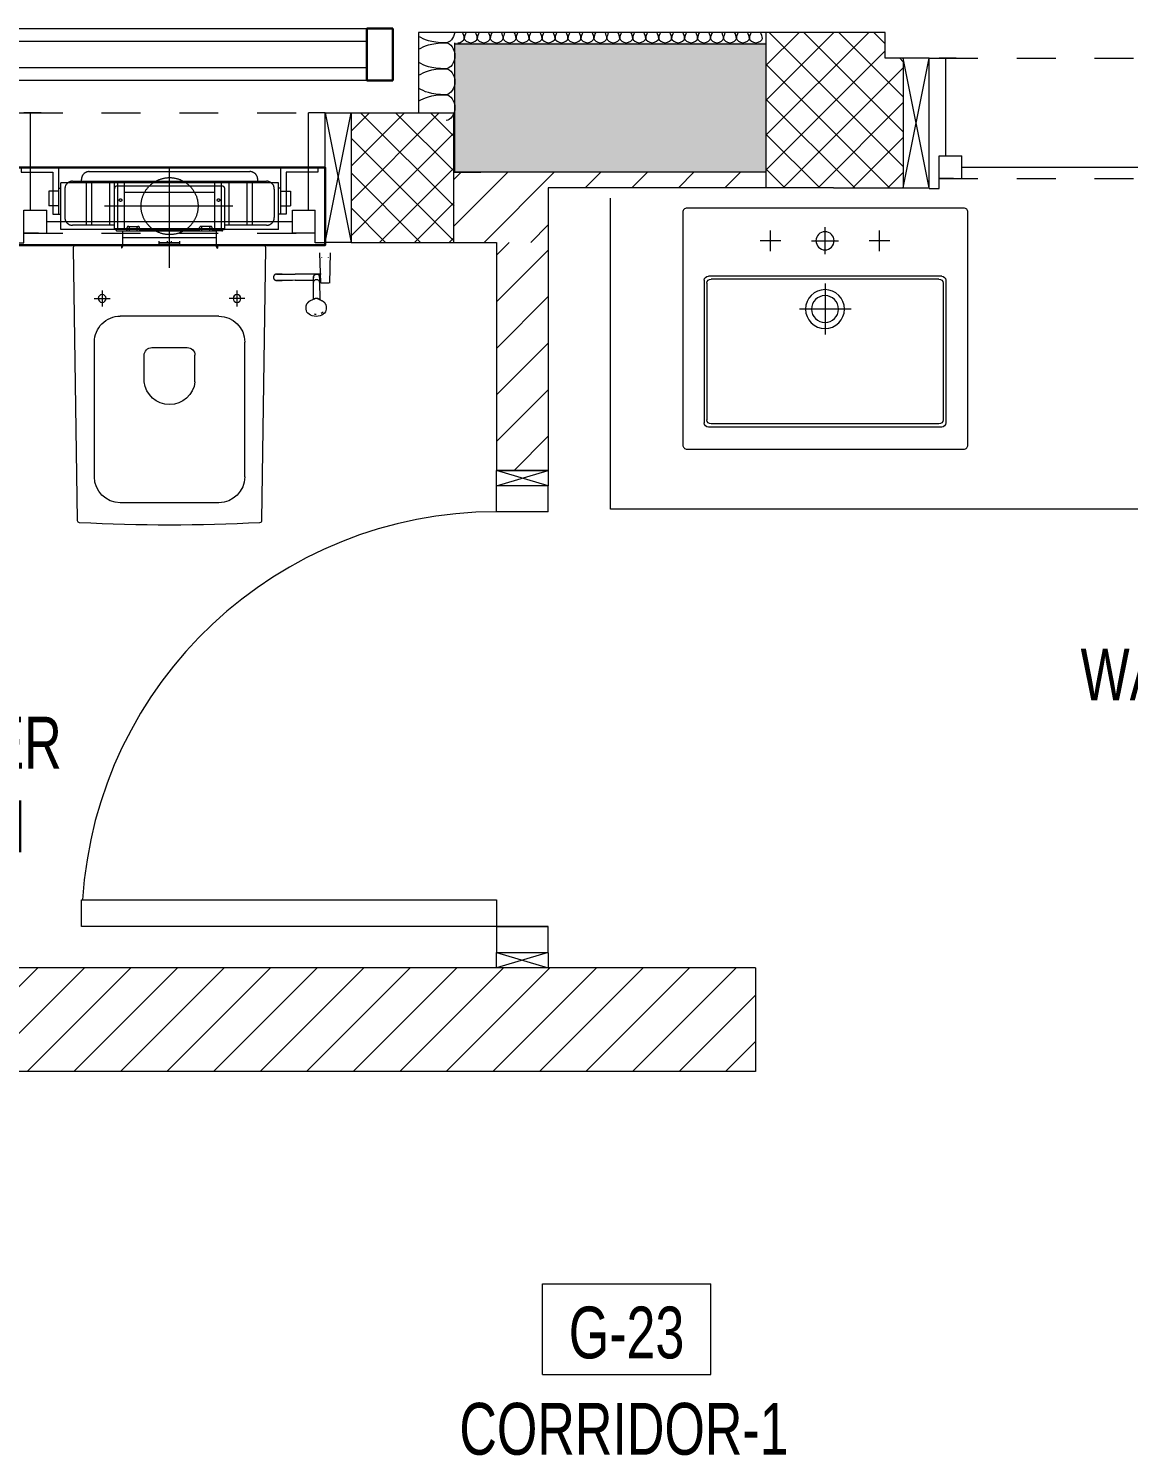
# Model space of a CAD drawing. Header units: millimetres. Extents: x -18512 to 101824, y -95768 to 52898.
# Drawn here: x 16986 to 19107, y -78968 to -76215 of the extents above; entities that cross this region are included whole.
import ezdxf

# ---------------------------------------------------------------- set-up
doc = ezdxf.new("R2010")
doc.units = ezdxf.units.MM
doc.header["$LTSCALE"] = 25
for name, pattern in [('CENTER2', [28.575, 19.05, -3.175, 3.175, -3.175]), ('Dash 3mm', [6, 3, -3]), ('DASHED', [0.75, 0.5, -0.25])]:
    doc.linetypes.add(name, pattern=pattern)
doc.layers.get('0').update_dxf_attribs({"color": 254, "lineweight": 0})
for name, color, linetype, lineweight in [('3-block', 7, 'Continuous', 30), ('A-AREA-IDEN', 2, 'Continuous', 9), ('A-DETL-INSL', 8, 'Continuous', 9), ('A-DOOR', 31, 'Continuous', 18), ('A-GLAZ', 6, 'Continuous', 9), ('A-GLAZ-CWMG', 51, 'Continuous', 9), ('A-GLAZ-FRAM', 6, 'Continuous', 18), ('A-GLAZ-GLAS', 6, 'Continuous', 18), ('Archi-frame', 253, 'Continuous', 9), ('GEB-VERDECKT', 2, 'DASHED', 0), ('I-WALL', 2, 'Continuous', 9), ('S-COLS', 6, 'Continuous', 9), ('XM-VT6-100-Setting Out Plan$0$P-SANR-FIXT', 252, 'Continuous', 13)]:
    doc.layers.add(name, color=color, linetype=linetype, lineweight=lineweight)
doc.layers.add('AR WALL HATCH', color=8, linetype='Continuous')
doc.styles.add('Arial Narrow_4', font='fi_9001f.ttf', dxfattribs={"width": 0.75, "height": 147.492401})
pattern_1 = [(45, (15109.02, -8529), (-44.90128, 44.90128), [])]
pattern_2 = [(45, (15109.02, -8529), (-33.67596, 33.67596), []), (135, (15109.02, -8529), (-33.67596, -33.67596), [])]

# ---------------------------------------------------------------- blocks, each defined once
blk = doc.blocks.new('F  Fixed - 60 x 270-9060086-GROUND FLOOR PLAN')
at = {"layer": 'A-GLAZ', "linetype": 'Dash 3mm', "lineweight": 18}
for p, q in [((-281, 120), (281, 120)), ((-253.1, 120), (-281, 120)), ((-281, -112), (300, -112)), ((-247.8, -112), (-281, -112))]:
    blk.add_line(p, q, dxfattribs=at)
at = {"layer": 'A-GLAZ-FRAM'}
for p, q in [((-300, 139), (-281, 139)), ((-281, 139), (-281, 76)), ((281, 139), (281, 76)), ((298.9, 139), (281, 139)), ((-281, 120), (-237, 120)), ((-237, 120), (-237, 76)), ((237, 120), (237, 76)), ((281, 120), (237, 120)), ((-281, 76), (-237, 76)), ((-268, 76), (-268, -112)), ((237, 76), (281, 76)), ((268, 76), (268, -112)), ((-300, -112), (-268, -112)), ((300, -112), (268, -112))]:
    blk.add_line(p, q, dxfattribs=at)
at = {"layer": 'A-GLAZ-GLAS'}
blk.add_line((-237, 98), (237, 98), dxfattribs=at)
blk = doc.blocks.new('E  Naga_Single-Panel3 - NAGA-Formal Powder Room Door _WD04_-8920715-GROUND FLOOR PLAN')
at = {"layer": 'A-DOOR', "lineweight": 18}
for p, q in [((-400, 50), (-450, 50)), ((-400, 50), (-400, -50)), ((449, 50), (400, 50)), ((400, 50), (400, -50)), ((400, -50), (400, 50)), ((-400, -50), (-450, -50)), ((349, -850), (349, -50)), ((349, -50), (400, -50)), ((400, -50), (400, -850)), ((400, -50), (450, -50)), ((400, -850), (349, -850))]:
    blk.add_line(p, q, dxfattribs=at)
at = {"layer": 'A-DOOR'}
blk.add_arc((400, -50), 800, 180, 266.3449, dxfattribs=at)
blk = doc.blocks.new('Rectangular Mullion - 50 x 100mm WOOD-8689806-GROUND FLOOR PLAN')
at = {"layer": 'A-GLAZ-CWMG'}
for p, q in [((1049.1, -23966.7), (2529.1, -23966.7)), ((1049.1, -24066.7), (2529.1, -24066.7))]:
    blk.add_line(p, q, dxfattribs=at)
blk = doc.blocks.new('Rectangular Mullion - 50 x 100mm WOOD-6611281-GROUND FLOOR PLAN')
at = {"layer": 'A-GLAZ-CWMG', "lineweight": 30}
for p, q in [((0, 50), (-50, 50)), ((-50, 50), (-50, -50)), ((0, -50), (0, 50)), ((-50, -50), (0, -50))]:
    blk.add_line(p, q, dxfattribs=at)
blk = doc.blocks.new('Rectangular Mullion - 50 x 50 wood-8689807-GROUND FLOOR PLAN')
at = {"layer": 'A-GLAZ-CWMG'}
for p, q in [((1049.1, -23991.7), (2529.1, -23991.7)), ((2529.1, -24041.7), (1049.1, -24041.7))]:
    blk.add_line(p, q, dxfattribs=at)
blk = doc.blocks.new('M_NAGA Room Tag - Room Tag-1756429-GROUND FLOOR PLAN')
at = {"layer": 'A-AREA-IDEN'}
for p, q in [((-3.25, 1.75), (-3.25, -1.75)), ((-3.25, 1.75), (3.25, 1.75)), ((3.25, 1.75), (3.25, -1.75)), ((-3.25, -1.75), (3.25, -1.75))]:
    blk.add_line(p, q, dxfattribs=at)
blk = doc.blocks.new('XM-VT6-100-Setting Out Plan$0$Anal Spray - Hygeinc Spray 05 _Powder Room_-V42-GROUND FLOOR PLAN')
at = {"layer": 'XM-VT6-100-Setting Out Plan$0$P-SANR-FIXT'}
for p, q in [((23.2, 24.2), (23.1, 20.4)), ((31.9, 7.1), (36.1, 5)), ((37.4, 4.7), (37.4, -28.1)), ((48.9, 5), (53.1, 7.1)), ((49.4, -28.5), (49.4, 5.4)), ((61.9, 20.4), (61.8, 24.2)), ((51.4, -26.1), (50, -84.8)), ((60, -26.1), (52.6, -26.1)), ((67.4, -26.1), (60, -26.1)), ((70, -84.8), (68.6, -26.1)), ((43.1, -31.8), (43.4, -31.8)), ((54, -75), (54, -75.8)), ((66, -75.8), (66, -75))]:
    blk.add_line(p, q, dxfattribs=at)
at = {"layer": 'XM-VT6-100-Setting Out Plan$0$P-SANR-FIXT', "flags": 128}
for points in [[(23.2, 21.1), (23.1, 20.4), (23.1, 19.7), (23.1, 19.1), (23.2, 18.4), (23.3, 17.7), (23.5, 17.1), (23.6, 16.4), (23.8, 15.8), (24.1, 15.1), (24.4, 14.5), (24.7, 13.9), (25, 13.3), (25.4, 12.7), (25.8, 12.2), (26.2, 11.7), (26.6, 11.1), (27.1, 10.6), (27.6, 10.2), (28.1, 9.7), (28.6, 9.3), (29.1, 8.8), (29.7, 8.4), (30.3, 8.1), (30.9, 7.7), (31.5, 7.4), (31.9, 7.1)], [(36.1, 5), (36.5, 4.8), (36.9, 4.7), (37.3, 4.5), (37.7, 4.4), (38.1, 4.2), (38.5, 4.1), (38.9, 4), (39.1, 3.9)], [(46.6, 4.1), (47.1, 4.3), (47.5, 4.4), (47.9, 4.6), (48.3, 4.7), (48.7, 4.9), (48.9, 5)], [(53.1, 7.1), (53.7, 7.5), (54.3, 7.8), (54.9, 8.2), (55.5, 8.6), (56, 9), (56.6, 9.4), (57.1, 9.9), (57.6, 10.3), (58.1, 10.8), (58.5, 11.3), (59, 11.8), (59.4, 12.4), (59.8, 12.9), (60.1, 13.5), (60.4, 14.1), (60.7, 14.7), (61, 15.3), (61.2, 16), (61.4, 16.6), (61.6, 17.3), (61.7, 17.9), (61.8, 18.6), (61.9, 19.3), (61.9, 20), (61.9, 20.6), (61.8, 21.1)], [(-33.7, -43.8), (-34, -43.8), (-34.2, -43.8), (-34.4, -43.7), (-34.7, -43.7), (-34.9, -43.7), (-35.1, -43.6), (-35.4, -43.5), (-35.6, -43.5), (-35.8, -43.4), (-36.1, -43.3), (-36.3, -43.2), (-36.5, -43.1), (-36.7, -43), (-36.9, -42.9), (-37.1, -42.7), (-37.3, -42.6), (-37.5, -42.4), (-37.7, -42.3), (-37.9, -42.1), (-38, -42), (-38.2, -41.8), (-38.3, -41.6), (-38.5, -41.4), (-38.6, -41.2), (-38.8, -41), (-38.9, -40.8), (-39, -40.6), (-39.1, -40.4), (-39.2, -40.2), (-39.3, -39.9), (-39.4, -39.7), (-39.5, -39.5), (-39.5, -39.3), (-39.6, -39), (-39.6, -38.8), (-39.7, -38.6), (-39.7, -38.3), (-39.7, -38.1), (-39.7, -37.8), (-39.7, -37.6), (-39.7, -37.4), (-39.7, -37.1), (-39.7, -36.9), (-39.6, -36.6), (-39.6, -36.4), (-39.5, -36.2), (-39.4, -35.9), (-39.4, -35.7), (-39.3, -35.5), (-39.2, -35.3), (-39.1, -35.1), (-39, -34.8), (-38.8, -34.6), (-38.7, -34.4), (-38.6, -34.2), (-38.4, -34), (-38.3, -33.9), (-38.1, -33.7), (-37.9, -33.5), (-37.8, -33.3), (-37.6, -33.2), (-37.4, -33), (-37.2, -32.9), (-37, -32.8), (-36.8, -32.6), (-36.6, -32.5), (-36.4, -32.4), (-36.2, -32.3), (-36, -32.2), (-35.7, -32.1), (-35.5, -32), (-35.3, -32), (-35, -31.9), (-34.8, -31.9), (-34.6, -31.8), (-34.3, -31.8), (-34.1, -31.8), (-33.9, -31.8), (-33.7, -31.8)], [(1.9, -31.8), (-2.8, -31.8), (-7.2, -31.8), (-11.3, -31.8), (-15, -31.8), (-18.4, -31.8), (-21.5, -31.8), (-24.3, -31.8), (-26.7, -31.8), (-28.7, -31.8), (-30.4, -31.8), (-31.8, -31.8), (-32.8, -31.8), (-33.4, -31.8), (-33.7, -31.8), (-33.7, -31.8)], [(-33.7, -31.8), (-33.5, -31.8), (-33, -31.8), (-32.1, -31.8), (-30.9, -31.8), (-29.3, -31.8), (-27.3, -31.8), (-25, -31.8), (-22.7, -31.8)], [(-22.7, -43.8), (-25.3, -43.8), (-27.5, -43.8), (-29.5, -43.8), (-31, -43.8), (-32.2, -43.8), (-33.1, -43.8), (-33.6, -43.8), (-33.7, -43.8)], [(-33.7, -43.8), (-33.5, -43.8), (-33, -43.8), (-32.1, -43.8), (-30.9, -43.8), (-29.3, -43.8), (-27.3, -43.8), (-25, -43.8), (-22.4, -43.8), (-19.4, -43.8), (-16, -43.8), (-12.4, -43.8), (-8.4, -43.8), (-4.1, -43.8), (0.5, -43.8), (1.9, -43.8)], [(1.9, -31.8), (7.4, -31.8), (12.5, -31.8), (17.3, -31.8), (21.6, -31.8), (25.6, -31.8), (29.2, -31.8), (32.4, -31.8), (35.3, -31.8), (37.7, -31.8)], [(43.4, -43.8), (43, -43.8), (42.1, -43.8), (40.8, -43.8), (39.1, -43.8), (37, -43.8), (34.5, -43.8), (31.6, -43.8), (28.3, -43.8), (24.5, -43.8), (20.4, -43.8), (16, -43.8), (11.1, -43.8), (5.9, -43.8), (1.9, -43.8)], [(37.4, -28.3), (37.4, -29.3), (37.4, -30.3), (37.4, -31.2), (37.4, -32.1), (37.4, -32.9), (37.4, -33.6), (37.4, -34.3), (37.4, -34.9), (37.4, -35.5), (37.4, -36), (37.4, -36.4), (37.4, -36.8), (37.4, -37.1), (37.4, -37.4), (37.4, -37.6), (37.4, -37.7), (37.4, -37.8)], [(52.2, -43.8), (51.5, -43.8), (50.4, -43.8), (49.3, -43.8), (48.2, -43.8), (47, -43.8), (45.7, -43.8), (44.4, -43.8), (43.1, -43.8), (41.7, -43.8), (40.2, -43.8), (38.8, -43.8), (38, -43.8)], [(49.4, -37.8), (49.4, -37.7), (49.4, -37.5), (49.4, -37.3), (49.4, -37), (49.4, -36.7), (49.4, -36.3), (49.4, -35.8), (49.4, -35.3), (49.4, -34.7), (49.4, -34.1), (49.4, -33.4), (49.4, -32.6), (49.4, -31.8), (49.4, -30.9), (49.4, -30), (49.4, -29), (49.4, -28.3)], [(49.7, -31.8), (50.8, -31.8), (51.8, -31.8), (52.4, -31.8)]]:
    blk.add_lwpolyline(points, dxfattribs=at)
at = {"layer": 'XM-VT6-100-Setting Out Plan$0$P-SANR-FIXT'}
for centre, major_axis, ratio, start_param, end_param in [((42.5, 24), (-19.3, 0), 0.721124, 4.712389, 6.283185), ((42.5, 20.1), (-19.4, 0), 0.721124, 4.712389, 4.876409), ((42.5, 24), (19.3, 0), 0.721124, 0, 1.570796), ((42.5, 20.1), (19.4, 0), 0.721124, 0.785398, 1.045908), ((42.5, 20.1), (19.4, 0), 0.721124, 2.9814, 3.141593), ((43.4, 7), (6, 0), 0.707107, 3.976731, 4.712389), ((43.4, 7), (-6, 0), 0.707107, 1.570796, 2.614993), ((42.5, 20.1), (19.4, 0), 0.721124, 6.218944, 6.426682), ((43.4, -37.8), (0, 6), 0.999739, 1.400404, 3.141593), ((43.4, -37.8), (0, 6), 0.999739, 3.141593, 4.883109)]:
    blk.add_ellipse(centre, major_axis=major_axis, ratio=ratio, start_param=start_param, end_param=end_param, dxfattribs=at)
for points, knots in [([(38.9, 4), (38.5, 4.1), (38, 4.3), (37.7, 4.5), (37.6, 4.6), (37.5, 4.6)], [0, 0, 0, 0, 0.1428571, 0.2142857, 0.2857143, 0.2857143, 0.2857143, 0.2857143]), ([(43.4, -32.7), (42.6, -32.7), (41, -32.5), (39.4, -31.7), (38.4, -30.8), (37.8, -30), (37.5, -29.2), (37.4, -28.6), (37.4, -28.3)], [-1, -1, -1, -1, -0.875, -0.75, -0.6875, -0.625, -0.5625, -0.5, -0.5, -0.5, -0.5]), ([(43.4, -43.8), (42.7, -43.8), (41.3, -43.5), (39.5, -42.5), (38.1, -40.8), (37.4, -38.8), (37.4, -37.4), (37.5, -36.8)], [0, 0, 0, 0, 0.1111111, 0.2222222, 0.3333333, 0.4444444, 0.5538632, 0.5538632, 0.5538632, 0.5538632]), ([(49.3, -36.8), (49.5, -37.4), (49.5, -38.8), (48.7, -40.8), (47.4, -42.5), (45.5, -43.5), (44.1, -43.8), (43.4, -43.8)], [0.4460331, 0.4460331, 0.4460331, 0.4460331, 0.5555556, 0.6666667, 0.7777778, 0.8888889, 1, 1, 1, 1])]:
    blk.add_open_spline(points, degree=3, knots=knots, dxfattribs=at)
for points in [[(39.1, 3.9), (39, 3.9), (39, 4), (38.9, 4)], [(42.5, 3.6), (42, 3.6), (40.9, 3.7), (39.9, 3.8), (39.4, 3.9)], [(47.1, 4.3), (46.4, 4.1), (44.9, 3.7), (43.3, 3.6), (42.5, 3.6)], [(48.6, 4.9), (48.4, 4.8), (47.9, 4.6), (47.4, 4.4), (47.1, 4.3)], [(48.4, 5.3), (48.5, 5.3), (48.6, 5.3), (48.8, 5.3), (48.9, 5.3), (49, 5.3), (49, 5.3)], [(49.2, 5.2), (49.1, 5.2), (49, 5.1), (48.7, 5), (48.6, 4.9)], [(49.4, -28.3), (49.4, -28.9), (49.1, -30), (47.8, -31.5), (45.8, -32.5), (44.2, -32.7), (43.4, -32.7)]]:
    blk.add_open_spline(points, degree=3, dxfattribs=at)
blk = doc.blocks.new('221709')
at = {"linetype": 'Continuous'}
for p, q in [((-446.9, 145), (-186.9, 145)), ((-496.9, 95), (-496.9, -95)), ((-136.9, 95), (-136.9, -95)), ((-263.4, 49), (-212.5, 49)), ((-197.5, -34), (-197.5, 34)), ((-263.4, -49), (-212.5, -49)), ((-446.9, -145), (-186.9, -145))]:
    blk.add_line(p, q, dxfattribs=at)
at = {"color": 8, "linetype": 'CENTER2', "ltscale": 30}
for p, q in [((-102.8, 145.2), (-102.8, 114.8)), ((-87.6, 130), (-118, 130)), ((-87.6, -130), (-118, -130)), ((-102.8, -145.2), (-102.8, -114.8))]:
    blk.add_line(p, q, dxfattribs=at)
at = {"linetype": 'Continuous', "flags": 128}
blk.add_lwpolyline([(0, 181, 0.414214), (-4, 185), (-5, 185), (-530.4, 177.5), (-531.6, 177.5, 0.39943), (-535.6, 173.7, 0.025374), (-535.6, -173.7, 0.39943), (-531.6, -177.5), (-530.4, -177.5), (-5, -185), (-4, -185, 0.414214), (0, -181)], format="xyb", close=True, dxfattribs=at)
at = {"linetype": 'Continuous'}
for centre in [(-102.8, 130), (-102.8, -130)]:
    blk.add_circle(centre, 7.5, dxfattribs=at)
for centre, radius, start, end in [((-446.9, 95), 50, 90, 180), ((-186.9, 95), 50, 0, 90), ((-258.2, 0), 49.3, 96.0722, 263.9278), ((-446.9, -95), 50, 180, 270), ((-186.9, -95), 50, 270, 0)]:
    blk.add_arc(centre, radius, start, end, dxfattribs=at)
at = {"linetype": 'Continuous', "ltscale": 30}
for centre, start, end in [((-212.5, 34), 0, 90), ((-212.5, -34), 270, 0)]:
    blk.add_arc(centre, 15, start, end, dxfattribs=at)
blk = doc.blocks.new('concealed cistern')
at = {"layer": '3-block'}
blk.add_lwpolyline([(0.3, 0.15), (0.3, 0), (-0.3, 0), (-0.3, 0.15)], close=True, dxfattribs=at)
at = {"layer": 'GEB-VERDECKT', "color": 25}
for p, q in [((0, 0.194), (0, 0)), ((-0.0925, 0.15), (-0.0925, 0.1559)), ((-0.092, 0.1559), (-0.0925, 0.1559)), ((-0.0886, 0.15), (-0.092, 0.1559)), ((-0.0905, 0.15), (-0.0905, 0.1225)), ((0.0891, 0.15), (-0.0886, 0.15)), ((-0.0197, 0.148), (-0.0197, 0.142)), ((0.0203, 0.148), (-0.0197, 0.148)), ((0.0203, 0.145), (-0.0197, 0.145)), ((-0.0037, 0.145), (-0.0037, 0.142)), ((0.0043, 0.145), (0.0043, 0.142)), ((0.0203, 0.148), (0.0203, 0.142)), ((0.092, 0.155), (0.0891, 0.15)), ((0.0905, 0.1225), (0.0905, 0.15)), ((0.093, 0.155), (0.092, 0.155)), ((0.093, 0.15), (0.093, 0.155)), ((-0.21, 0.12), (-0.21, 0.03)), ((-0.21, 0.12), (0.21, 0.12)), ((-0.187, 0.1116), (-0.1065, 0.1116)), ((-0.16, 0.1116), (-0.16, 0.0267)), ((-0.15, 0.1116), (-0.15, 0.0267)), ((-0.115, 0.1116), (-0.115, 0.0267)), ((0.1065, 0.1175), (-0.1065, 0.1175)), ((-0.1065, 0.1175), (-0.1065, 0.041)), ((-0.1045, 0.1195), (-0.103, 0.1195)), ((-0.103, 0.1205), (-0.103, 0.1195)), ((-0.101, 0.1225), (-0.084, 0.1225)), ((-0.1, 0.1175), (-0.1, 0.0267)), ((0.0905, 0.1353), (-0.0905, 0.1353)), ((0.0905, 0.1225), (-0.0905, 0.1225)), ((-0.087, 0.1175), (-0.087, 0.03)), ((-0.082, 0.1205), (-0.082, 0.116)), ((-0.08, 0.114), (-0.06, 0.114)), ((-0.0775, 0.1225), (-0.0775, 0.116)), ((-0.0625, 0.1225), (-0.0625, 0.116)), ((-0.058, 0.1205), (-0.058, 0.116)), ((-0.056, 0.1225), (0.056, 0.1225)), ((0.058, 0.1205), (0.058, 0.116)), ((0.08, 0.114), (0.06, 0.114)), ((0.0625, 0.1225), (0.0625, 0.116)), ((0.0775, 0.1225), (0.0775, 0.116)), ((0.082, 0.1205), (0.082, 0.116)), ((0.101, 0.1225), (0.084, 0.1225)), ((0.087, 0.1175), (0.087, 0.03)), ((0.1, 0.1175), (0.1, 0.03)), ((0.103, 0.1205), (0.103, 0.1195)), ((0.1045, 0.1195), (0.103, 0.1195)), ((0.1065, 0.1175), (0.1065, 0.0267)), ((0.1065, 0.1116), (0.187, 0.1116)), ((0.115, 0.1116), (0.115, 0.0267)), ((0.15, 0.1116), (0.15, 0.0267)), ((0.16, 0.1116), (0.16, 0.0267)), ((0.21, 0.12), (0.21, 0.03)), ((-0.225, 0.09), (-0.21, 0.09)), ((-0.225, 0.044), (-0.225, 0.09)), ((-0.214, 0), (-0.214, 0.09)), ((-0.202, 0.0416), (-0.202, 0.0966)), ((0.202, 0.0416), (0.202, 0.0966)), ((0.225, 0.09), (0.21, 0.09)), ((0.214, 0), (0.214, 0.09)), ((0.225, 0.044), (0.225, 0.09)), ((-0.214, 0.074), (-0.233, 0.074)), ((-0.233, 0.046), (-0.233, 0.074)), ((-0.1223, 0.0746), (0.1255, 0.0746)), ((0.214, 0.074), (0.233, 0.074)), ((0.233, 0.046), (0.233, 0.074)), ((-0.214, 0.046), (-0.233, 0.046)), ((-0.225, 0.009), (-0.225, 0.046)), ((-0.214, 0.04), (-0.21, 0.04)), ((-0.21, 0.03), (-0.1964, 0.03)), ((-0.1964, 0.03), (0.1964, 0.03)), ((-0.1015, 0.036), (0.1015, 0.036)), ((-0.1, 0.036), (-0.1, 0.0267)), ((0.087, 0.0475), (-0.087, 0.0475)), ((0.1, 0.036), (0.1, 0.0267)), ((0.1964, 0.03), (0.21, 0.03)), ((0.214, 0.04), (0.21, 0.04)), ((0.214, 0.046), (0.233, 0.046)), ((0.225, 0.009), (0.225, 0.046)), ((-0.286, 0), (-0.286, 0.009)), ((-0.286, 0.009), (-0.225, 0.009)), ((0.187, 0.0267), (-0.187, 0.0267)), ((-0.17, 0.0267), (-0.17, 0.023)), ((0.155, 0.008), (-0.155, 0.008)), ((0.17, 0.0267), (0.17, 0.023)), ((0.286, 0.009), (0.225, 0.009)), ((0.286, 0), (0.286, 0.009)), ((-0.286, 0), (-0.214, 0)), ((0.286, 0), (0.214, 0))]:
    blk.add_line(p, q, dxfattribs=at)
for centre, radius in [((0, 0.0746), 0.055), ((-0.0945, 0.063), 0.0025), ((0.0945, 0.063), 0.0025)]:
    blk.add_circle(centre, radius, dxfattribs=at)
for centre, radius, start, end in [((-0.187, 0.0966), 0.015, 90, 180), ((-0.1045, 0.1175), 0.002, 90, 180), ((-0.101, 0.1205), 0.002, 90, 180), ((-0.084, 0.1205), 0.002, 0, 90), ((-0.08, 0.116), 0.002, 180, 270), ((-0.0795, 0.116), 0.002, 270, 0), ((-0.0605, 0.116), 0.002, 180, 270), ((-0.06, 0.116), 0.002, 270, 0), ((-0.056, 0.1205), 0.002, 90, 180), ((0.056, 0.1205), 0.002, 0, 90), ((0.06, 0.116), 0.002, 180, 270), ((0.0605, 0.116), 0.002, 270, 0), ((0.0795, 0.116), 0.002, 180, 270), ((0.08, 0.116), 0.002, 270, 0), ((0.084, 0.1205), 0.002, 90, 180), ((0.101, 0.1205), 0.002, 0, 90), ((0.1045, 0.1175), 0.002, 0, 90), ((0.187, 0.0966), 0.015, 0, 90), ((-0.187, 0.0416), 0.015, 180, 270), ((-0.1015, 0.041), 0.005, 180, 270), ((0.1015, 0.041), 0.005, 270, 0), ((0.187, 0.0416), 0.015, 270, 0), ((-0.155, 0.023), 0.015, 180, 270), ((0.155, 0.023), 0.015, 270, 0)]:
    blk.add_arc(centre, radius, start, end, dxfattribs=at)
blk = doc.blocks.new('031555030')
at = {"color": 8, "linetype": 'CENTER2', "ltscale": 30}
for p, q in [((170.6, 381.9), (170.6, 421.9)), ((275.6, 375.9), (275.6, 427.9)), ((380.6, 381.9), (380.6, 421.9)), ((150.6, 401.9), (190.6, 401.9)), ((301.6, 401.9), (249.6, 401.9)), ((360.6, 401.9), (400.6, 401.9)), ((275.6, 319.4), (275.6, 220.8)), ((224.9, 270.1), (324.8, 270.1))]:
    blk.add_line(p, q, dxfattribs=at)
at = {"linetype": 'Continuous'}
for p, q in [((50.6, 333.7), (500.5, 333.7)), ((42.6, 325.7), (42.6, 50.4)), ((47.8, 320.1), (47.8, 56.6)), ((55.8, 328.1), (495.4, 328.1)), ((503.4, 320.1), (503.4, 56.6)), ((508.5, 325.7), (508.5, 50.4)), ((50.6, 42.4), (500.5, 42.4)), ((55.8, 48.6), (495.4, 48.6))]:
    blk.add_line(p, q, dxfattribs=at)
blk.add_lwpolyline([(8, 465), (542, 465, -0.414214), (550, 457), (550, 8, -0.414214), (542, 0), (8, 0, -0.414214), (0, 8), (0, 457, -0.414214)], format="xyb", close=True)
for centre, radius in [((275.6, 401.9), 17.5), ((275.6, 270.1), 37.5), ((275.6, 270.1), 26)]:
    blk.add_circle(centre, radius, dxfattribs=at)
for centre, start, end in [((50.6, 325.7), 90, 180), ((500.5, 325.7), 0, 90), ((55.8, 320.1), 90, 180), ((495.4, 320.1), 0, 90), ((55.8, 56.6), 180, 270), ((495.4, 56.6), 270, 0), ((50.6, 50.4), 180, 270), ((500.5, 50.4), 270, 0)]:
    blk.add_arc(centre, 8, start, end, dxfattribs=at)

msp = doc.modelspace()

# ---------------------------------------------------------------- hatches: boundary and pattern name
at = {"layer": 'AR WALL HATCH', "lineweight": 5, "ltscale": 25}
h = msp.add_hatch(dxfattribs=at)
h.set_pattern_fill('ANSI37', color=256, scale=15, style=0)
h.set_pattern_definition(pattern_2)
h.paths.add_polyline_path([(19373.1, -76522.4), (19373.1, -76272.4), (19538.1, -76272.4), (19538.1, -76222.4), (20388.1, -76222.4), (20388.1, -76522.4), (20308.1, -76522.4), (20308.1, -77562.4), (21458.1, -77562.4), (21458.1, -76522.4), (21388.1, -76522.4), (21388.1, -76222.4), (21558.1, -76222.4), (21558.1, -77042.4), (21758.1, -77042.4), (21758.1, -77247.4), (21658.1, -77248.4), (21658.1, -77562.4), (21558.1, -77562.4), (21558.1, -77812.4), (20058.1, -77812.4), (20058.1, -76522.4)])
h.paths.add_polyline_path([(18673.1, -76272.4), (18673.1, -76522.4), (18408.1, -76522.4), (18408.1, -76222.4), (18638.1, -76222.4), (18638.1, -76272.4)])
h = msp.add_hatch(dxfattribs=at)
h.set_pattern_fill('ANSI37', color=256, scale=15, style=0)
h.set_pattern_definition(pattern_2)
h.paths.add_polyline_path([(17808.1, -76378.1), (17607.7, -76378.1), (17607.7, -76627.6), (17806.1, -76627.6)])
h = msp.add_hatch(dxfattribs=at)
h.set_pattern_fill('ANSI31', color=256, scale=20, style=0)
h.set_pattern_definition(pattern_1)
h.paths.add_polyline_path([(17806.1, -76492.4), (17806.1, -76627.6), (17988.1, -76627.6), (17988.1, -76522.4), (18408.1, -76522.4), (18408.1, -76492.4)])
h = msp.add_hatch(dxfattribs=at)
h.set_pattern_fill('ANSI31', color=256, scale=20, style=0)
h.set_pattern_definition([(45, (14439.02, -8529), (-44.90128, 44.90128), [])])
h.paths.add_polyline_path([(17988.1, -77067.4), (17888.1, -77067.4), (17888.1, -76627.6), (17988.1, -76627.6)])
h = msp.add_hatch(dxfattribs=at)
h.set_pattern_fill('ANSI31', color=256, scale=20, style=0)
h.set_pattern_definition(pattern_1)
h.paths.add_polyline_path([(16149, -78027.4), (16868.1, -78027.4), (18388.1, -78027.4), (18388.1, -78227.4), (16868.1, -78227.4), (15988.1, -78227.4), (15988.1, -78027.4), (16008.1, -78027.4)])
at = {"layer": 'S-COLS'}
msp.add_hatch(color=252, dxfattribs=at).paths.add_polyline_path([(17808.1, -76242.4), (18408.1, -76242.4), (18408.1, -76492.4), (17808.1, -76492.4), (17808.1, -76285.2)], flags=0)

# ---------------------------------------------------------------- linework, layer by layer
at = {"color": 252, "lineweight": 9}
for p, q in [((18108.1, -77142.4), (18108.1, -76542.4)), ((19938.1, -77142.4), (18108.1, -77142.4))]:
    msp.add_line(p, q, dxfattribs=at)
at = {"layer": 'A-DETL-INSL', "color": 1}
msp.add_lwpolyline([(18408.1, -76222.4), (17738.1, -76222.4), (17738.1, -76378.1)], dxfattribs=at)
at = {"layer": 'A-DETL-INSL'}
for points in [[(17791.4, -76242.6), (17760, -76242.6), (17749, -76236.4), (17738.1, -76230.1)], [(17807.7, -76222.4), (17805.9, -76233.1), (17798.3, -76242.6), (17791.4, -76242.6)], [(17813.7, -76242.4), (17819.6, -76242.4), (17826.2, -76237.9), (17826.2, -76234)], [(17826.2, -76234), (17826.2, -76230), (17824.7, -76226.2), (17822.7, -76222.4)], [(17829.7, -76222.4), (17827.7, -76226.2), (17826.2, -76230), (17826.2, -76234)], [(17826.2, -76234), (17826.2, -76237.9), (17838.7, -76246.8), (17851.2, -76237.9), (17851.2, -76234)], [(17851.2, -76234), (17851.2, -76230), (17849.7, -76226.2), (17847.7, -76222.4)], [(17854.7, -76222.4), (17852.7, -76226.2), (17851.2, -76230), (17851.2, -76234)], [(17851.2, -76234), (17851.2, -76237.9), (17863.7, -76246.8), (17876.2, -76237.9), (17876.2, -76234)], [(17876.2, -76234), (17876.2, -76230), (17874.7, -76226.2), (17872.7, -76222.4)], [(17879.7, -76222.4), (17877.7, -76226.2), (17876.2, -76230), (17876.2, -76234)], [(17876.2, -76234), (17876.2, -76237.9), (17888.7, -76246.8), (17901.2, -76237.9), (17901.2, -76234)], [(17901.2, -76234), (17901.2, -76230), (17899.7, -76226.2), (17897.7, -76222.4)], [(17904.7, -76222.4), (17902.7, -76226.2), (17901.2, -76230), (17901.2, -76234)], [(17901.2, -76234), (17901.2, -76237.9), (17913.7, -76246.8), (17926.2, -76237.9), (17926.2, -76234)], [(17926.2, -76234), (17926.2, -76230), (17924.7, -76226.2), (17922.7, -76222.4)], [(17929.7, -76222.4), (17927.7, -76226.2), (17926.2, -76230), (17926.2, -76234)], [(17926.2, -76234), (17926.2, -76237.9), (17938.7, -76246.8), (17951.2, -76237.9), (17951.2, -76234)], [(17951.2, -76234), (17951.2, -76230), (17949.7, -76226.2), (17947.7, -76222.4)], [(17954.7, -76222.4), (17952.7, -76226.2), (17951.2, -76230), (17951.2, -76234)], [(17951.2, -76234), (17951.2, -76237.9), (17963.7, -76246.8), (17976.2, -76237.9), (17976.2, -76234)], [(17976.2, -76234), (17976.2, -76230), (17974.7, -76226.2), (17972.7, -76222.4)], [(17979.7, -76222.4), (17977.7, -76226.2), (17976.2, -76230), (17976.2, -76234)], [(17976.2, -76234), (17976.2, -76237.9), (17988.7, -76246.8), (18001.2, -76237.9), (18001.2, -76234)], [(18001.2, -76234), (18001.2, -76230), (17999.7, -76226.2), (17997.7, -76222.4)], [(18004.7, -76222.4), (18002.7, -76226.2), (18001.2, -76230), (18001.2, -76234)], [(18001.2, -76234), (18001.2, -76237.9), (18013.7, -76246.8), (18026.2, -76237.9), (18026.2, -76234)], [(18026.2, -76234), (18026.2, -76230), (18024.7, -76226.2), (18022.7, -76222.4)], [(18029.7, -76222.4), (18027.7, -76226.2), (18026.2, -76230), (18026.2, -76234)], [(18026.2, -76234), (18026.2, -76237.9), (18038.7, -76246.8), (18051.2, -76237.9), (18051.2, -76234)], [(18051.2, -76234), (18051.2, -76230), (18049.7, -76226.2), (18047.7, -76222.4)], [(18054.7, -76222.4), (18052.7, -76226.2), (18051.2, -76230), (18051.2, -76234)], [(18051.2, -76234), (18051.2, -76237.9), (18063.7, -76246.8), (18076.2, -76237.9), (18076.2, -76234)], [(18076.2, -76234), (18076.2, -76230), (18074.7, -76226.2), (18072.7, -76222.4)], [(18079.7, -76222.4), (18077.7, -76226.2), (18076.2, -76230), (18076.2, -76234)], [(18076.2, -76234), (18076.2, -76237.9), (18088.7, -76246.8), (18101.2, -76237.9), (18101.2, -76234)], [(18101.2, -76234), (18101.2, -76230), (18099.7, -76226.2), (18097.7, -76222.4)], [(18104.7, -76222.4), (18102.7, -76226.2), (18101.2, -76230), (18101.2, -76234)], [(18101.2, -76234), (18101.2, -76237.9), (18113.7, -76246.8), (18126.2, -76237.9), (18126.2, -76234)], [(18126.2, -76234), (18126.2, -76230), (18124.7, -76226.2), (18122.7, -76222.4)], [(18129.7, -76222.4), (18127.7, -76226.2), (18126.2, -76230), (18126.2, -76234)], [(18126.2, -76234), (18126.2, -76237.9), (18138.7, -76246.8), (18151.2, -76237.9), (18151.2, -76234)], [(18151.2, -76234), (18151.2, -76230), (18149.7, -76226.2), (18147.7, -76222.4)], [(18154.7, -76222.4), (18152.7, -76226.2), (18151.2, -76230), (18151.2, -76234)], [(18151.2, -76234), (18151.2, -76237.9), (18163.7, -76246.8), (18176.2, -76237.9), (18176.2, -76234)], [(18176.2, -76234), (18176.2, -76230), (18174.7, -76226.2), (18172.7, -76222.4)], [(18179.7, -76222.4), (18177.7, -76226.2), (18176.2, -76230), (18176.2, -76234)], [(18176.2, -76234), (18176.2, -76237.9), (18188.7, -76246.8), (18201.2, -76237.9), (18201.2, -76234)], [(18201.2, -76234), (18201.2, -76230), (18199.7, -76226.2), (18197.7, -76222.4)], [(18204.7, -76222.4), (18202.7, -76226.2), (18201.2, -76230), (18201.2, -76234)], [(18201.2, -76234), (18201.2, -76237.9), (18213.7, -76246.8), (18226.2, -76237.9), (18226.2, -76234)], [(18226.2, -76234), (18226.2, -76230), (18224.7, -76226.2), (18222.7, -76222.4)], [(18229.7, -76222.4), (18227.7, -76226.2), (18226.2, -76230), (18226.2, -76234)], [(18226.2, -76234), (18226.2, -76237.9), (18238.7, -76246.8), (18251.2, -76237.9), (18251.2, -76234)], [(18251.2, -76234), (18251.2, -76230), (18249.7, -76226.2), (18247.7, -76222.4)], [(18254.7, -76222.4), (18252.7, -76226.2), (18251.2, -76230), (18251.2, -76234)], [(18251.2, -76234), (18251.2, -76237.9), (18263.7, -76246.8), (18276.2, -76237.9), (18276.2, -76234)], [(18276.2, -76234), (18276.2, -76230), (18274.7, -76226.2), (18272.7, -76222.4)], [(18279.7, -76222.4), (18277.7, -76226.2), (18276.2, -76230), (18276.2, -76234)], [(18276.2, -76234), (18276.2, -76237.9), (18288.7, -76246.8), (18301.2, -76237.9), (18301.2, -76234)], [(18301.2, -76234), (18301.2, -76230), (18299.7, -76226.2), (18297.7, -76222.4)], [(18304.7, -76222.4), (18302.7, -76226.2), (18301.2, -76230), (18301.2, -76234)], [(18301.2, -76234), (18301.2, -76237.9), (18313.7, -76246.8), (18326.2, -76237.9), (18326.2, -76234)], [(18326.2, -76234), (18326.2, -76230), (18324.7, -76226.2), (18322.7, -76222.4)], [(18329.7, -76222.4), (18327.7, -76226.2), (18326.2, -76230), (18326.2, -76234)], [(18326.2, -76234), (18326.2, -76237.9), (18338.7, -76246.8), (18351.2, -76237.9), (18351.2, -76234)], [(18351.2, -76234), (18351.2, -76230), (18349.7, -76226.2), (18347.7, -76222.4)], [(18354.7, -76222.4), (18352.7, -76226.2), (18351.2, -76230), (18351.2, -76234)], [(18351.2, -76234), (18351.2, -76237.9), (18363.7, -76246.8), (18376.2, -76237.9), (18376.2, -76234)], [(18376.2, -76234), (18376.2, -76230), (18374.7, -76226.2), (18372.7, -76222.4)], [(18379.7, -76222.4), (18377.7, -76226.2), (18376.2, -76230), (18376.2, -76234)], [(18376.2, -76234), (18376.2, -76237.9), (18388.7, -76246.8), (18401.2, -76237.9), (18401.2, -76234)], [(18401.2, -76234), (18401.2, -76230), (18399.7, -76226.2), (18397.7, -76222.4)], [(17738.1, -76255.1), (17749, -76248.9), (17760, -76242.6), (17791.4, -76242.6)], [(17791.4, -76242.6), (17799.3, -76242.6), (17816.9, -76267.6), (17799.3, -76292.6), (17791.4, -76292.6)], [(17791.4, -76292.6), (17760, -76292.6), (17749, -76286.4), (17738.1, -76280.1)], [(17738.1, -76305.1), (17749, -76298.9), (17760, -76292.6), (17791.4, -76292.6)], [(17791.4, -76292.6), (17799.3, -76292.6), (17816.9, -76317.6), (17799.3, -76342.6), (17791.4, -76342.6)], [(17791.4, -76342.6), (17760, -76342.6), (17749, -76336.4), (17738.1, -76330.1)], [(17738.1, -76355.1), (17749, -76348.9), (17760, -76342.6), (17791.4, -76342.6)], [(17791.4, -76342.6), (17799.3, -76342.6), (17816.9, -76367.6), (17799.3, -76392.6), (17791.4, -76392.6)]]:
    msp.add_open_spline(points, degree=3, dxfattribs=at)
at = {"layer": 'Archi-frame', "color": 252}
for points in [[(18723.1, -76272.4), (18673.1, -76272.4), (18673.1, -76522.4), (18723.1, -76522.4)], [(17557.7, -76377.6), (17607.7, -76377.6), (17607.7, -76627.6), (17557.7, -76627.6)], [(17988.1, -77097.4), (17888.1, -77097.4), (17888.1, -77067.4), (17988.1, -77067.4)], [(17888.1, -77997.4), (17988.1, -77997.4), (17988.1, -78027.4), (17888.1, -78027.4)]]:
    msp.add_lwpolyline(points, close=True, dxfattribs=at)
for points in [[(18723.1, -76522.4), (18673.1, -76272.4)], [(18673.1, -76522.4), (18723.1, -76272.4)], [(17557.7, -76627.6), (17607.7, -76377.6)], [(17557.7, -76377.6), (17607.7, -76627.6)], [(17888.1, -77097.4), (17988.1, -77067.4)], [(17988.1, -77097.4), (17888.1, -77067.4)], [(17988.1, -77997.4), (17888.1, -78027.4)], [(17888.1, -77997.4), (17988.1, -78027.4)]]:
    msp.add_lwpolyline(points, dxfattribs=at)
at = {"layer": 'I-WALL'}
for p, q in [((18408.1, -76222.4), (18408.1, -76522.4)), ((17806.1, -76492.4), (17858.1, -76492.4)), ((18538.1, -76522.4), (18408.1, -76522.4)), ((18538.1, -76522.4), (18673.1, -76522.4)), ((17888.1, -76627.6), (17888.1, -77067.4)), ((17988.1, -77067.4), (17888.1, -77067.4)), ((18388.1, -78027.4), (15988.1, -78027.4)), ((18388.1, -78027.4), (18388.1, -78227.4)), ((18388.1, -78227.4), (15988.1, -78227.4))]:
    msp.add_line(p, q, dxfattribs=at)
for points in [[(18673.1, -76272.4), (18638.1, -76272.4), (18638.1, -76222.4), (18408.1, -76222.4)], [(18673.1, -76272.4), (18673.1, -76522.4)], [(17806.1, -76378.1), (17607.7, -76378.1), (17607.7, -76627.6), (17888.1, -76627.6)], [(18408.1, -76522.4), (17988.1, -76522.4), (17988.1, -77067.4)]]:
    msp.add_lwpolyline(points, dxfattribs=at)
msp.add_lwpolyline([(17806.1, -76378.1), (17607.7, -76378.1), (17607.7, -76627.6), (17806.1, -76627.6)], close=True, dxfattribs=at)
at = {"layer": 'S-COLS', "color": 8}
for p, q in [((17808.1, -76492.4), (17808.1, -76242.4)), ((17808.1, -76244.3), (18408.1, -76244.3)), ((18408.1, -76242.4), (18408.1, -76492.4)), ((18408.1, -76492.4), (17808.1, -76492.4))]:
    msp.add_line(p, q, dxfattribs=at)

# ---------------------------------------------------------------- block references
at = {"color": 252, "lineweight": 9, "xscale": 1000.0125, "yscale": 1000.0125, "zscale": 1000.0125, "rotation": 180.0000000000001}
msp.add_blockref('concealed cistern', (17257.7, -76483), dxfattribs=at)
at = {"color": 252, "lineweight": 9, "extrusion": (0, 0, -1), "zscale": -1}
msp.add_blockref('031555030', (-18797.7, -77026.4), dxfattribs=at)
for name, p, rotation in [('221709', (-17257.7, -76633), 90.00000000000006), ('XM-VT6-100-Setting Out Plan$0$Anal Spray - Hygeinc Spray 05 _Powder Room_-V42-GROUND FLOOR PLAN', (-17497.9, -76732.6), 179.8170520722292)]:
    msp.add_blockref(name, p, dxfattribs=dict(at, rotation=rotation))
at = {"layer": 'A-AREA-IDEN', "lineweight": 18, "xscale": -49.99999999999998, "yscale": 49.99999999999998, "zscale": 49.99999999999998, "rotation": 180}
msp.add_blockref('M_NAGA Room Tag - Room Tag-1756429-GROUND FLOOR PLAN', (18139.6, -78724.3), dxfattribs=at)
at = {"layer": 'A-DOOR', "rotation": 269.9999999999999}
msp.add_blockref('E  Naga_Single-Panel3 - NAGA-Formal Powder Room Door _WD04_-8920715-GROUND FLOOR PLAN', (17938.1, -77547.4), dxfattribs=at)
at = {"layer": 'A-GLAZ', "xscale": -1, "rotation": 180}
for p in [(19023.1, -76384.4), (17257.7, -76489.6)]:
    msp.add_blockref('F  Fixed - 60 x 270-9060086-GROUND FLOOR PLAN', p, dxfattribs=at)
at = {"layer": 'A-GLAZ-CWMG', "xscale": -1, "rotation": 180}
for name, p in [('Rectangular Mullion - 50 x 100mm WOOD-8689806-GROUND FLOOR PLAN', (15109, -100281.6)), ('Rectangular Mullion - 50 x 100mm WOOD-6611281-GROUND FLOOR PLAN', (17688.1, -76265)), ('Rectangular Mullion - 50 x 50 wood-8689807-GROUND FLOOR PLAN', (15109, -100281.6))]:
    msp.add_blockref(name, p, dxfattribs=at)

# ---------------------------------------------------------------- texts
at = {"layer": 'A-AREA-IDEN', "lineweight": 18, "char_height": 100, "width": 747, "attachment_point": 8, "line_spacing_factor": 0.968573, "style": 'Arial Narrow_4'}
for s, insert in [('WASHROOM', (19321.5, -77512.8)), ('POWDER\\PROOM', (16824.1, -77805.6)), ('G-23', (18139.2, -78782.3)), ('CORRIDOR-1', (18134.3, -78968.1))]:
    msp.add_mtext(s, dxfattribs=dict(at, insert=insert))

doc.saveas('drawing.dxf')
